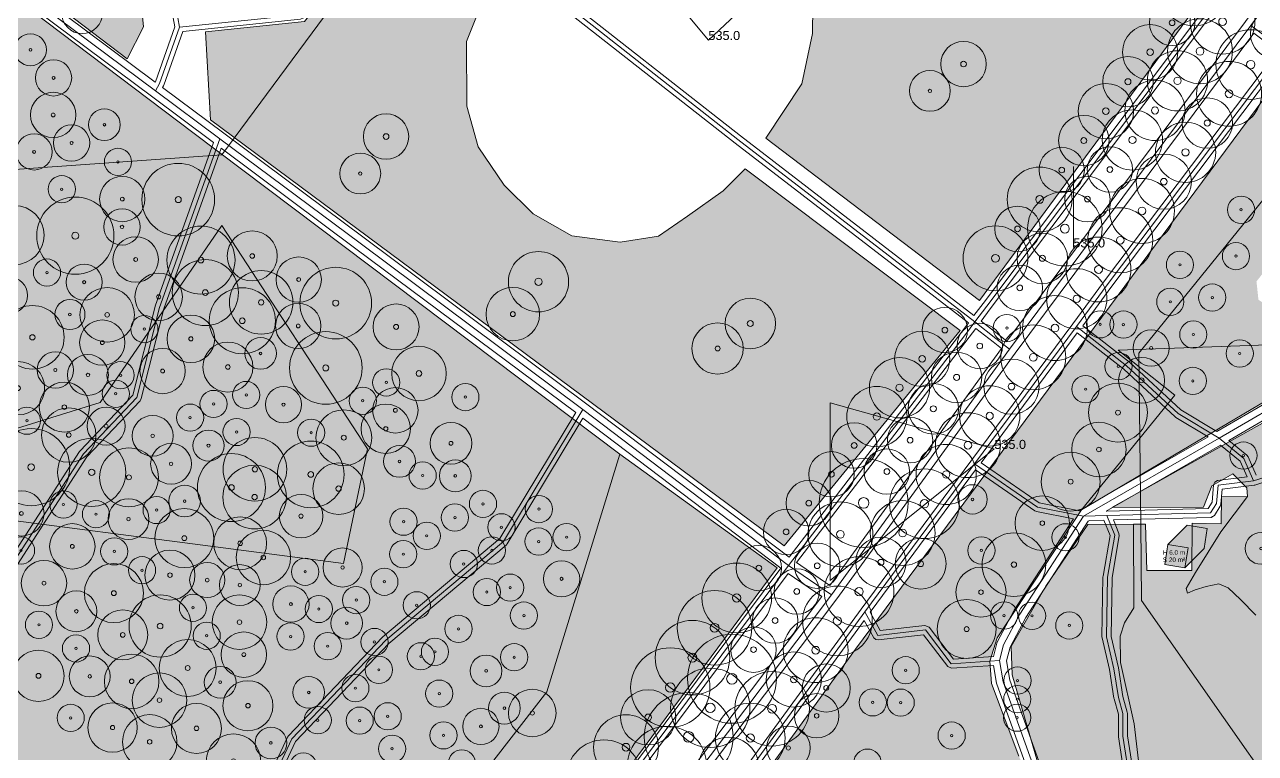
# Model space of a CAD drawing. Header units: metres. Extents: x -6 to 971, y -3 to 1031.
# Drawn here: x 130.7 to 401.9, y 639.9 to 800.5 of the extents above; entities that cross this region are included whole.
import ezdxf

# ---------------------------------------------------------------- set-up
doc = ezdxf.new("R2010")
doc.units = ezdxf.units.M
doc.header["$MEASUREMENT"] = 0
for name, color, linetype, lineweight, true_color in [('TPX_BUILDING_AREAS_TEXT', 7, 'CONTINUOUS', 0, 0x000000), ('TPX_BUILDING_HEIGHTS_TEXT', 7, 'CONTINUOUS', 0, 0x000000), ('TPX_BUILDINGS', 7, 'CONTINUOUS', 0, 0x000000), ('TPX_BUILDINGS_HATCH', 7, 'CONTINUOUS', 0, 0xf0f0f0), ('TPX_BUILDINGS_SHADOWS_HATCH', 7, 'CONTINUOUS', 0, 0x000000), ('TPX_BUILDINGS_SHADOWS_OUTLINES', 7, 'CONTINUOUS', 0, 0x000000), ('TPX_CONTOUR_LINES_5M', 7, 'CONTINUOUS', 0, 0x969696), ('TPX_CONTOUR_LINES_5M_TEXT', 7, 'CONTINUOUS', 0, 0x000000), ('TPX_ROADS_AXES', 7, 'CONTINUOUS', 0, 0x323232), ('TPX_ROADS_CONTOURS', 7, 'CONTINUOUS', 0, 0x646464), ('TPX_VEGETATION_GREEN_SPACES', 7, 'CONTINUOUS', 0, 0x58ba48), ('TPX_VEGETATION_GREEN_SPACES_HATCH', 7, 'CONTINUOUS', 0, 0x58ba48), ('TPX_VEGETATION_TREES_INDIVIDUAL', 7, 'CONTINUOUS', 0, 0x136734), ('TPX_WATERWAYS', 7, 'CONTINUOUS', 0, 0x7aafdf), ('TPX_WATERWAYS_HATCH', 7, 'CONTINUOUS', 0, 0x7aafdf)]:
    doc.layers.add(name, color=color, linetype=linetype, lineweight=lineweight, true_color=true_color)
doc.styles.add('TPX_TEXTE', font='arial.ttf')

# ---------------------------------------------------------------- blocks, each defined once
blk = doc.blocks.new('TREETR012_CR098')
at = {"layer": 'TPX_VEGETATION_TREES_INDIVIDUAL'}
for radius in [9.8, 1.17]:
    blk.add_circle((0, 0, 0.04), radius, dxfattribs=at)
blk = doc.blocks.new('TREETR004_CR045')
at = {"layer": 'TPX_VEGETATION_TREES_INDIVIDUAL'}
for radius in [4.5, 0.375]:
    blk.add_circle((0, 0, 0.04), radius, dxfattribs=at)
blk = doc.blocks.new('TREETR006_CR069')
at = {"layer": 'TPX_VEGETATION_TREES_INDIVIDUAL'}
for radius in [6.86, 0.625]:
    blk.add_circle((0, 0, 0.04), radius, dxfattribs=at)
blk = doc.blocks.new('TREETR004_CR050')
at = {"layer": 'TPX_VEGETATION_TREES_INDIVIDUAL'}
for radius in [5, 0.417]:
    blk.add_circle((0, 0, 0.04), radius, dxfattribs=at)
blk = doc.blocks.new('TREETR003_CR040')
at = {"layer": 'TPX_VEGETATION_TREES_INDIVIDUAL'}
for radius in [4, 0.333]:
    blk.add_circle((0, 0, 0.04), radius, dxfattribs=at)
blk = doc.blocks.new('TREETR005_CR059')
at = {"layer": 'TPX_VEGETATION_TREES_INDIVIDUAL'}
for radius in [5.89, 0.542]:
    blk.add_circle((0, 0, 0.04), radius, dxfattribs=at)
blk = doc.blocks.new('TREETR005_CR053')
at = {"layer": 'TPX_VEGETATION_TREES_INDIVIDUAL'}
for radius in [5.3, 0.542]:
    blk.add_circle((0, 0, 0.04), radius, dxfattribs=at)
blk = doc.blocks.new('TREETR005_CR054')
at = {"layer": 'TPX_VEGETATION_TREES_INDIVIDUAL'}
for radius in [5.44, 0.458]:
    blk.add_circle((0, 0, 0.04), radius, dxfattribs=at)
blk = doc.blocks.new('TREETR004_CR042')
at = {"layer": 'TPX_VEGETATION_TREES_INDIVIDUAL'}
for radius in [4.19, 0.417]:
    blk.add_circle((0, 0, 0.04), radius, dxfattribs=at)
blk = doc.blocks.new('TREETR006_CR057')
at = {"layer": 'TPX_VEGETATION_TREES_INDIVIDUAL'}
for radius in [5.68, 0.583]:
    blk.add_circle((0, 0, 0.04), radius, dxfattribs=at)
blk = doc.blocks.new('TREETR007_CR080')
at = {"layer": 'TPX_VEGETATION_TREES_INDIVIDUAL'}
for radius in [8, 0.667]:
    blk.add_circle((0, 0, 0.04), radius, dxfattribs=at)
blk = doc.blocks.new('TREETR003_CR035')
at = {"layer": 'TPX_VEGETATION_TREES_INDIVIDUAL'}
for radius in [3.5, 0.292]:
    blk.add_circle((0, 0, 0.04), radius, dxfattribs=at)
blk = doc.blocks.new('TREETR006_CR070')
at = {"layer": 'TPX_VEGETATION_TREES_INDIVIDUAL'}
for radius in [7, 0.583]:
    blk.add_circle((0, 0, 0.04), radius, dxfattribs=at)
blk = doc.blocks.new('TREETR008_CR085')
at = {"layer": 'TPX_VEGETATION_TREES_INDIVIDUAL'}
for radius in [8.51, 0.75]:
    blk.add_circle((0, 0, 0.04), radius, dxfattribs=at)
blk = doc.blocks.new('TREETR005_CR052')
at = {"layer": 'TPX_VEGETATION_TREES_INDIVIDUAL'}
for radius in [5.24, 0.458]:
    blk.add_circle((0, 0, 0.04), radius, dxfattribs=at)
blk = doc.blocks.new('TREETR004_CR040')
at = {"layer": 'TPX_VEGETATION_TREES_INDIVIDUAL'}
for radius in [4, 0.375]:
    blk.add_circle((0, 0, 0.04), radius, dxfattribs=at)
blk = doc.blocks.new('TREETR006_CR050')
at = {"layer": 'TPX_VEGETATION_TREES_INDIVIDUAL'}
for radius in [5, 0.625]:
    blk.add_circle((0, 0, 0.04), radius, dxfattribs=at)
blk = doc.blocks.new('TREETR008_CR066')
at = {"layer": 'TPX_VEGETATION_TREES_INDIVIDUAL'}
for radius in [6.64, 0.792]:
    blk.add_circle((0, 0, 0.04), radius, dxfattribs=at)
blk = doc.blocks.new('TREETR005_CR065')
at = {"layer": 'TPX_VEGETATION_TREES_INDIVIDUAL'}
for radius in [6.5, 0.542]:
    blk.add_circle((0, 0, 0.04), radius, dxfattribs=at)
blk = doc.blocks.new('TREETR003_CR032')
at = {"layer": 'TPX_VEGETATION_TREES_INDIVIDUAL'}
for radius in [3.23, 0.292]:
    blk.add_circle((0, 0, 0.04), radius, dxfattribs=at)
blk = doc.blocks.new('TREETR006_CR060')
at = {"layer": 'TPX_VEGETATION_TREES_INDIVIDUAL'}
for radius in [6, 0.625]:
    blk.add_circle((0, 0, 0.04), radius, dxfattribs=at)
blk = doc.blocks.new('TREETR005_CR051')
at = {"layer": 'TPX_VEGETATION_TREES_INDIVIDUAL'}
for radius in [5.05, 0.542]:
    blk.add_circle((0, 0, 0.04), radius, dxfattribs=at)
blk = doc.blocks.new('TREETR004_CR039')
at = {"layer": 'TPX_VEGETATION_TREES_INDIVIDUAL'}
for radius in [3.87, 0.417]:
    blk.add_circle((0, 0, 0.04), radius, dxfattribs=at)
blk = doc.blocks.new('TREETR010_CR082')
at = {"layer": 'TPX_VEGETATION_TREES_INDIVIDUAL'}
for radius in [8.21, 0.978]:
    blk.add_circle((0, 0, 0.04), radius, dxfattribs=at)
blk = doc.blocks.new('TREETR006_CR073')
at = {"layer": 'TPX_VEGETATION_TREES_INDIVIDUAL'}
for radius in [7.28, 0.625]:
    blk.add_circle((0, 0, 0.04), radius, dxfattribs=at)
blk = doc.blocks.new('TREETR005_CR063')
at = {"layer": 'TPX_VEGETATION_TREES_INDIVIDUAL'}
for radius in [6.28, 0.542]:
    blk.add_circle((0, 0, 0.04), radius, dxfattribs=at)
blk = doc.blocks.new('TREETR005_CR060')
at = {"layer": 'TPX_VEGETATION_TREES_INDIVIDUAL'}
for radius in [6, 0.5]:
    blk.add_circle((0, 0, 0.04), radius, dxfattribs=at)
blk = doc.blocks.new('TREETR005_CR057')
at = {"layer": 'TPX_VEGETATION_TREES_INDIVIDUAL'}
for radius in [5.65, 0.542]:
    blk.add_circle((0, 0, 0.04), radius, dxfattribs=at)
blk = doc.blocks.new('TREETR003_CR030')
at = {"layer": 'TPX_VEGETATION_TREES_INDIVIDUAL'}
for radius in [3, 0.25]:
    blk.add_circle((0, 0, 0.04), radius, dxfattribs=at)
blk = doc.blocks.new('TREETR009_CR077')
at = {"layer": 'TPX_VEGETATION_TREES_INDIVIDUAL'}
for radius in [7.68, 0.914]:
    blk.add_circle((0, 0, 0.04), radius, dxfattribs=at)
blk = doc.blocks.new('TREETR007_CR079')
at = {"layer": 'TPX_VEGETATION_TREES_INDIVIDUAL'}
for radius in [7.9, 0.667]:
    blk.add_circle((0, 0, 0.04), radius, dxfattribs=at)
blk = doc.blocks.new('TREETR005_CR055')
at = {"layer": 'TPX_VEGETATION_TREES_INDIVIDUAL'}
for radius in [5.51, 0.5]:
    blk.add_circle((0, 0, 0.04), radius, dxfattribs=at)
blk = doc.blocks.new('TREETR006_CR074')
at = {"layer": 'TPX_VEGETATION_TREES_INDIVIDUAL'}
for radius in [7.35, 0.625]:
    blk.add_circle((0, 0, 0.04), radius, dxfattribs=at)
blk = doc.blocks.new('TREETR003_CR034')
at = {"layer": 'TPX_VEGETATION_TREES_INDIVIDUAL'}
for radius in [3.43, 0.333]:
    blk.add_circle((0, 0, 0.04), radius, dxfattribs=at)
blk = doc.blocks.new('TREETR009_CR072')
at = {"layer": 'TPX_VEGETATION_TREES_INDIVIDUAL'}
for radius in [7.15, 0.851]:
    blk.add_circle((0, 0, 0.04), radius, dxfattribs=at)
blk = doc.blocks.new('TREETR007_CR075')
at = {"layer": 'TPX_VEGETATION_TREES_INDIVIDUAL'}
for radius in [7.5, 0.708]:
    blk.add_circle((0, 0, 0.04), radius, dxfattribs=at)
blk = doc.blocks.new('TREETR003_CR033')
at = {"layer": 'TPX_VEGETATION_TREES_INDIVIDUAL'}
for radius in [3.32, 0.292]:
    blk.add_circle((0, 0, 0.04), radius, dxfattribs=at)
blk = doc.blocks.new('TREETR004_CR046')
at = {"layer": 'TPX_VEGETATION_TREES_INDIVIDUAL'}
for radius in [4.59, 0.417]:
    blk.add_circle((0, 0, 0.04), radius, dxfattribs=at)
blk = doc.blocks.new('TREETR006_CR056')
at = {"layer": 'TPX_VEGETATION_TREES_INDIVIDUAL'}
for radius in [5.6, 0.625]:
    blk.add_circle((0, 0, 0.04), radius, dxfattribs=at)
blk = doc.blocks.new('TREETR005_CR062')
at = {"layer": 'TPX_VEGETATION_TREES_INDIVIDUAL'}
for radius in [6.15, 0.542]:
    blk.add_circle((0, 0, 0.04), radius, dxfattribs=at)
blk = doc.blocks.new('TREETR007_CR085')
at = {"layer": 'TPX_VEGETATION_TREES_INDIVIDUAL'}
for radius in [8.5, 0.708]:
    blk.add_circle((0, 0, 0.04), radius, dxfattribs=at)
blk = doc.blocks.new('TREETR005_CR048')
at = {"layer": 'TPX_VEGETATION_TREES_INDIVIDUAL'}
for radius in [4.79, 0.458]:
    blk.add_circle((0, 0, 0.04), radius, dxfattribs=at)
blk = doc.blocks.new('TREETR007_CR056')
at = {"layer": 'TPX_VEGETATION_TREES_INDIVIDUAL'}
for radius in [5.56, 0.662]:
    blk.add_circle((0, 0, 0.04), radius, dxfattribs=at)
blk = doc.blocks.new('TREETR006_CR075')
at = {"layer": 'TPX_VEGETATION_TREES_INDIVIDUAL'}
for radius in [7.5, 0.625]:
    blk.add_circle((0, 0, 0.04), radius, dxfattribs=at)
blk = doc.blocks.new('TREETR004_CR043')
at = {"layer": 'TPX_VEGETATION_TREES_INDIVIDUAL'}
for radius in [4.3, 0.375]:
    blk.add_circle((0, 0, 0.04), radius, dxfattribs=at)
blk = doc.blocks.new('TREETR010_CR087')
at = {"layer": 'TPX_VEGETATION_TREES_INDIVIDUAL'}
for radius in [8.74, 1.04]:
    blk.add_circle((0, 0, 0.04), radius, dxfattribs=at)
blk = doc.blocks.new('TREETR007_CR061')
at = {"layer": 'TPX_VEGETATION_TREES_INDIVIDUAL'}
for radius in [6.09, 0.725]:
    blk.add_circle((0, 0, 0.04), radius, dxfattribs=at)
blk = doc.blocks.new('TREETR005_CR058')
at = {"layer": 'TPX_VEGETATION_TREES_INDIVIDUAL'}
for radius in [5.82, 0.5]:
    blk.add_circle((0, 0, 0.04), radius, dxfattribs=at)
blk = doc.blocks.new('TREETR005_CR049')
at = {"layer": 'TPX_VEGETATION_TREES_INDIVIDUAL'}
for radius in [4.89, 0.5]:
    blk.add_circle((0, 0, 0.04), radius, dxfattribs=at)

msp = doc.modelspace()

# ---------------------------------------------------------------- hatches: boundary and pattern name
at = {"layer": 'TPX_BUILDINGS_HATCH'}
msp.add_hatch(color=256, dxfattribs=at).paths.add_polyline_path([(382.62, 685.91), (381.92, 681.49), (386.34, 680.79), (387.05, 685.21), (382.62, 685.91)])
at = {"layer": 'TPX_BUILDINGS_SHADOWS_HATCH'}
msp.add_hatch(color=256, dxfattribs=at).paths.add_polyline_path([(386.86, 690.15), (382.62, 685.91), (387.05, 685.21), (386.34, 680.79), (390.59, 685.03), (391.29, 689.46), (386.86, 690.15)])
at = {"layer": 'TPX_VEGETATION_GREEN_SPACES_HATCH'}
for points in [[(236.88, 858.09), (221.18, 838.01), (243.97, 821.49), (255.92, 831.03), (265.05, 834.42), (274.15, 835.76), (283.39, 835.42), (289.53, 832.8), (295.64, 827.51), (301.22, 820.68), (304.46, 810.43), (304.35, 798.55), (301.94, 787.47), (294.07, 775.48), (341.12, 739.72), (419.04, 845.39), (422.4, 854.22), (426.23, 868.15), (425.42, 882.04), (419.88, 904.42), (270.68, 885.84), (233.39, 881.25), (236.88, 858.09)], [(125.84, 831.23), (116.62, 820.87), (153.36, 792.98), (156.95, 800.03), (156.62, 803.05), (154.1, 821.02), (141.07, 819.29), (125.84, 831.23)], [(0, 731.89), (0, 597.61), (135.81, 497.83), (212.51, 604.26), (217.35, 616.75), (245.77, 653.41), (261.85, 705.83), (167.84, 776.75), (99.79, 828.12), (77.41, 823.28), (56.33, 821.93), (57.44, 814.46), (62.34, 804.27), (66.81, 793.86), (67.82, 766.17), (65.65, 754.7), (52.18, 743.08), (26.74, 740.25), (0, 731.89)], [(192.38, 801.2), (170.58, 798.92), (171.72, 779.49), (298.1, 685.6), (336.85, 733.1), (289.49, 768.7), (284.65, 763.84), (276.8, 758.27), (270.39, 753.88), (261.95, 752.56), (251.28, 753.97), (242.79, 758.77), (236.37, 765.1), (230.67, 773.58), (228.19, 782.54), (228.12, 796.81), (232.86, 808.77), (211.33, 825.09), (192.38, 801.2)], [(255.17, 504.9), (241.25, 505.42), (245.72, 497.03), (246.67, 488.46), (249.57, 483.33), (257.98, 476.35), (263.81, 482.04), (275.9, 490.12), (272.66, 494.32), (284.94, 502.97), (280.58, 507.72), (290.48, 515.72), (284.45, 523.2), (293.05, 530.12), (292.89, 532.69), (292.59, 537.59), (294.38, 550.86), (298.75, 564.49), (303.68, 569.55), (318.36, 574.78), (331.14, 578.94), (340.59, 582.47), (356.43, 585.35), (363.44, 585.44), (363.44, 597.9), (364.24, 600.13), (367.23, 608.41), (370.12, 618.36), (370.97, 624.31), (371.07, 625.05), (366.28, 625.43), (359.24, 626.51), (354.57, 628.45), (349.79, 639.25), (343.78, 655.27), (343.4, 660.2), (345.03, 665.35), (363.61, 693.54), (384.16, 718.81), (371.66, 728.77), (417.01, 730.39), (402.56, 739.85), (402.13, 743.89), (426.26, 774.64), (407.13, 788.72), (313.81, 662.84), (265.41, 595.98), (271.31, 594.9), (277.03, 596.27), (280.44, 598.44), (290.18, 590.75), (286.09, 587.59), (280.95, 582.58), (277.68, 577.05), (276.8, 572.51), (277.58, 565.93), (280.4, 560), (284.24, 552.77), (285.53, 547.65), (285.91, 540.97), (284.51, 535.42), (282.12, 530.43), (279.63, 526.79), (275.13, 523.83), (269.75, 521.99), (264.38, 520.81), (260.56, 518.86), (257.97, 517.32), (256.38, 514.22), (255.11, 510.89), (255.19, 507.11), (255.17, 504.9)], [(384.16, 718.81), (363.61, 693.54), (411.03, 721.64), (417.01, 730.39), (371.66, 728.77), (384.16, 718.81)], [(411.95, 717.44), (370.29, 694.06), (390.49, 694.17), (392.31, 698.85), (396.9, 701.45), (399.97, 698.4), (400.18, 696.46), (394.3, 688.69), (388.67, 679.76), (386.66, 676.19), (386.94, 675.17), (388.62, 675.91), (391.06, 676.68), (393.82, 677.22), (395.89, 676.34), (398.63, 673.82), (401.96, 670.36), (405.18, 667.43), (409.58, 663.91), (413.07, 661.17), (416.55, 660.09), (420.29, 659.76), (423.66, 658.92), (426.11, 656.02), (428.66, 652.26), (432.19, 649.62), (435.81, 647.58), (440.98, 644.91), (445.85, 643.22), (470.49, 685.19), (431.1, 715.06), (418.06, 724.13), (417.01, 722.09), (411.95, 717.44)], [(212.51, 604.26), (135.81, 497.83), (151.97, 485.71), (296.5, 680.78), (261.85, 705.83), (245.77, 653.41), (217.35, 616.75), (212.51, 604.26)], [(355.71, 676.75), (348.06, 663.46), (348.3, 657.15), (353.87, 638.02), (359.24, 626.51), (366.28, 625.43), (371.07, 625.05), (373.31, 624.87), (374.68, 624.76), (376.87, 624.87), (376.53, 635.04), (375.17, 646.38), (372.15, 659.87), (372.12, 665.74), (373.09, 668.65), (375.12, 671.94), (375.06, 690.4), (364.98, 690.3), (355.71, 676.75)]]:
    msp.add_hatch(color=256, dxfattribs=at).paths.add_polyline_path(points)
at = {"layer": 'TPX_WATERWAYS_HATCH'}
h = msp.add_hatch(color=256, dxfattribs=at)
h.paths.add_polyline_path([(300.09, 444.29), (300.01, 438.12), (301.72, 430.66), (305.77, 426.11), (308.64, 420.92), (312.72, 416.35), (319.71, 410.28), (324.69, 407.22), (326.77, 405.85), (330.56, 403.34), (337.64, 399.25), (344.29, 395.61), (350.85, 391.07), (356.08, 386.48), (361.19, 383.31), (367.7, 380.24), (374.17, 378.97), (380.53, 379.42), (384.59, 381.3), (391.34, 388.32), (395.11, 392.82), (399.04, 396.59), (400.74, 400.3), (402.31, 403.7), (406.44, 410.03), (407.76, 413.63), (412.66, 418.66), (418.82, 421.19), (427.75, 422.22), (436.29, 420.16), (445.43, 417.66), (453.13, 417.59), (457.22, 419.53), (466.31, 420.65), (474.21, 424.11), (481.46, 430.92), (486.71, 437.07), (490, 446.16), (488.75, 451.85), (486.16, 461.34), (485.7, 466.6), (489.04, 472.77), (496.28, 479.5), (515.48, 496.88), (524.61, 510.39), (531.27, 519.45), (544, 529.57), (553.56, 534.73), (561.35, 535.26), (569.24, 536.91), (573.85, 539.27), (585.47, 543.29), (594.1, 549.92), (610.28, 567.33), (614.48, 573.14), (617.84, 579.05), (615.45, 584.58), (604.86, 586.66), (600.32, 589.77), (598.37, 593.95), (597.76, 598.2), (597.15, 602.45), (595.57, 605.9), (591.01, 608.48), (583.42, 611.41), (581.37, 610.01), (580.4, 606.53), (578.48, 602.69), (575.39, 601.06), (571.77, 601.28), (571.18, 598.02), (528.66, 605.76), (530.47, 615.58), (526.34, 616.33), (526.87, 619.27), (515.06, 621.42), (516.06, 626.88), (493.14, 631.04), (491.57, 622.51), (454.24, 629.3), (455.32, 635.17), (452.84, 637.83), (449.97, 639.88), (445.85, 643.22), (440.98, 644.91), (435.81, 647.58), (432.19, 649.62), (428.66, 652.26), (426.11, 656.02), (423.66, 658.92), (420.29, 659.76), (416.55, 660.09), (413.07, 661.17), (409.58, 663.91), (405.18, 667.43), (401.96, 670.36), (398.63, 673.82), (395.89, 676.34), (393.82, 677.22), (391.06, 676.68), (388.62, 675.91), (386.94, 675.17), (386.66, 676.19), (388.67, 679.76), (394.3, 688.69), (400.18, 696.46), (394.41, 696.43), (394.38, 690.46), (387.96, 690.59), (387.92, 680.17), (377.95, 680.17), (377.7, 690.37), (376.65, 690.38), (375.06, 690.4), (375.12, 671.94), (373.09, 668.65), (372.12, 665.74), (372.15, 659.87), (375.17, 646.38), (376.53, 635.04), (376.87, 624.87), (377.05, 609.05), (371.77, 608.98), (371.99, 601.97), (369.7, 601.91), (369.73, 597.86), (363.44, 597.9), (363.44, 585.44), (356.43, 585.35), (356.14, 579.57), (344.17, 574.61), (332.05, 565.42), (322.53, 555.36), (316.41, 547.84), (316.18, 542.67), (312.68, 538.84), (310.9, 533.6), (310.65, 525.43), (313.81, 521.18), (317.83, 516.23), (320.7, 508.89), (323.32, 501.81), (324.83, 498.01), (326.77, 494.05), (327.91, 487.65), (327.23, 483.7), (324.48, 479.69), (320.64, 474.93), (315.07, 468.69), (311.59, 464.03), (304.04, 453.62), (300.09, 444.29)])
h.paths.add_polyline_path([(341.33, 534.92), (341.77, 541.41), (343.71, 544.99), (349.75, 546.33), (357.96, 546.25), (363.58, 544.8), (367.11, 543.74), (371.45, 542.01), (374.57, 542.11), (379.63, 537.62), (383.13, 532.63), (382.4, 524.42), (382.19, 521.86), (379.97, 518.05), (378.21, 511.68), (376.33, 507.52), (371.47, 505.35), (362.04, 504.07), (358.28, 506.43), (354.26, 511.86), (350.22, 516.42), (345.58, 522.29), (344.13, 528.16), (341.33, 534.92)], flags=16)

# ---------------------------------------------------------------- linework, layer by layer
at = {"layer": 'TPX_BUILDINGS', "elevation": 0.04}
msp.add_lwpolyline([(382.62, 685.91), (381.92, 681.49), (386.34, 680.79), (387.05, 685.21)], close=True, dxfattribs=at)
at = {"layer": 'TPX_BUILDINGS_SHADOWS_OUTLINES', "elevation": 0.04}
msp.add_lwpolyline([(386.86, 690.15), (382.62, 685.91), (387.05, 685.21), (386.34, 680.79), (390.59, 685.03), (391.29, 689.46)], close=True, dxfattribs=at)
at = {"layer": 'TPX_CONTOUR_LINES_5M', "elevation": 0.05}
for points in [[(304.93, 1022.85), (304.93, 1007.81), (281.39, 978.65), (231.1, 947.64), (215.27, 827.31), (174.2, 771.83), (108.76, 767.14), (97.26, 737.05), (120.6, 708.88), (147.4, 717.21), (174.2, 756.19), (206.26, 706.97), (201, 681.72), (93.8, 695.7), (13.4, 652.5), (0, 652.5)], [(281.39, 828.54), (256.22, 827.31), (281.39, 797.1), (313.57, 827.31), (281.39, 828.54)], [(361.79, 769.25), (361.79, 751.38), (361.79, 769.25)], [(308.19, 717.1), (308.19, 677.94), (344.37, 706.97), (308.19, 717.1)]]:
    msp.add_lwpolyline(points, dxfattribs=at)
at = {"layer": 'TPX_ROADS_AXES', "elevation": 0.03}
for points in [[(427.84, 989.27), (429.9, 974.81), (434.56, 941.96), (436.62, 927.45), (437.93, 918.3), (443.77, 908.51), (448.38, 871.67), (448.76, 862.34), (448.13, 852.67), (444.55, 844.51), (415.94, 804.9), (413.33, 801.5), (408.25, 794.84), (404.85, 790.39), (369.26, 743.13), (362.46, 733.95), (340.03, 703.7), (315.82, 671.04), (266.91, 603.96), (265.82, 602.46), (180.62, 486.07), (167.6, 468.05)], [(147.39, 477.96), (299.06, 681.31), (338.04, 732.19), (340.08, 734.98), (342.69, 738.45), (417.28, 837.8), (420.69, 843.18), (425.02, 852.6), (426.91, 859.9), (428.68, 868.28), (429, 881.02), (423.94, 908.39), (423.28, 913.6), (427.92, 920.3), (426.23, 932.98), (424.43, 946.57), (420.87, 973.43), (419.66, 982.45)], [(54.87, 338.31), (79.91, 368.97), (87.06, 378.8), (100.43, 396.8), (108.23, 407.69), (126.29, 431.96), (138.41, 448.06), (142.8, 453.89), (155.76, 472.04), (308.5, 674.8), (347.73, 728.98), (400.9, 800.31), (434.33, 845.14), (437.41, 852.74), (438.75, 858.86), (439.47, 863.96), (439.18, 871.35), (434.28, 909.65)], [(231.1, 888.01), (235.38, 858.52), (222.69, 842), (214.6, 831.4), (208.75, 823.39), (191.41, 802.66), (164.85, 799.93), (160.48, 787.49), (159.6, 785.91)], [(101.78, 830.37), (113.17, 820.54), (159.6, 785.91), (173.74, 775.35), (204.64, 752.3), (253.74, 715.66), (299.06, 681.31), (308.5, 674.8)], [(214.6, 831.4), (246.2, 807.91), (287.88, 775.18), (340.08, 734.98), (344.74, 731.34), (347.73, 728.98)], [(164.85, 799.93), (164.12, 804.08), (161.41, 822.04)], [(431.86, 777.61), (408.25, 794.84), (400.9, 800.31)], [(173.74, 775.35), (160.46, 738.11), (155.48, 718.3), (143.69, 705.86), (122.02, 672.34), (100.04, 649.83), (80.56, 645.22), (56.66, 639.56), (31.4, 642.26), (8.21, 598.71), (0, 593.88)], [(401.5, 699.97), (399.36, 704.86), (393.9, 709.32), (384.89, 714.77), (373.53, 725.3), (362.46, 733.95)], [(412.34, 720.09), (393.9, 709.32), (364, 692.14), (349.99, 670.58), (346.42, 663.83), (345.55, 660.34), (346.34, 655.61), (354.61, 632.51)], [(99.81, 514.21), (118.26, 541.52), (132.38, 567.46), (160.46, 603.47), (179.62, 621.67), (189.59, 643.04), (210.34, 664.81), (236.23, 686.55), (253.74, 715.66)], [(340.03, 703.7), (353.87, 694.17), (364, 692.14), (369.19, 692.28), (392, 692.87)], [(404.07, 700.77), (401.5, 699.97), (393.67, 698.98), (393.31, 694.91), (392, 692.87)], [(369.19, 692.28), (370.91, 687.98), (369.3, 678.73), (369.08, 665.54)], [(315.82, 671.04), (318.69, 665.85), (329.21, 667.09), (334.9, 659.62), (345.55, 660.34)], [(369.08, 665.54), (370.73, 658.54), (371.73, 652.17), (372.7, 648.67), (372.72, 643.69), (374.24, 633.83), (373.64, 627.56), (373.31, 624.87)]]:
    msp.add_lwpolyline(points, dxfattribs=at)
at = {"layer": 'TPX_ROADS_CONTOURS', "elevation": 0.03}
for points in [[(216.01, 831.6), (223.48, 841.39), (236.17, 857.91), (236.37, 858.67), (232.24, 887.15), (240.18, 888.16), (269.82, 891.77), (272.77, 891.96), (272.96, 890.34), (273.53, 889.34), (274.63, 889.04), (423.22, 906.8), (428, 880.94), (427.68, 868.4), (425.94, 860.13), (424.07, 852.93), (419.81, 843.66), (416.46, 838.36), (341.89, 739.05), (339.89, 736.39), (288.49, 775.97), (246.82, 808.7), (246.79, 808.71)], [(341.47, 735.16), (343.49, 737.85), (418.08, 837.19), (418.13, 837.26), (421.54, 842.65), (421.6, 842.77), (425.92, 852.18), (425.98, 852.34), (427.88, 859.65), (427.89, 859.7), (429.66, 868.07), (429.68, 868.25), (430, 881), (429.98, 881.2), (425.21, 907.04), (432.98, 907.98), (437.68, 871.22), (437.97, 864.04), (437.27, 859.13), (435.98, 853.19), (433.01, 845.88), (399.7, 801.21), (347.15, 730.71), (345.35, 732.13)], [(100.59, 853.34), (101.51, 853.44), (104.79, 853.91), (105.15, 850.76), (105.56, 850.06), (142.56, 823.35), (143.28, 823.17), (159.84, 825.4), (160.42, 821.89), (163.13, 803.94), (163.82, 800.02), (159.56, 787.9), (159.52, 787.83), (114.88, 821.14), (122.09, 830.51), (123.76, 832.69), (123.96, 833.43), (123.58, 834.09), (122.84, 834.29), (122.18, 833.91), (121.09, 832.5), (101.37, 846.75)], [(161.14, 786.63), (161.35, 787.01), (161.42, 787.16), (165.58, 799), (191.51, 801.66), (192.18, 802.02), (209.52, 822.74), (209.56, 822.8), (214.82, 830), (245.59, 807.11), (287.26, 774.39), (287.27, 774.39), (338.7, 734.78), (337.24, 732.79), (299.18, 683.11), (254.64, 716.86), (254.64, 716.86), (205.53, 753.5), (174.64, 776.55)], [(158.21, 472.8), (309.7, 673.9), (309.71, 673.92), (348.94, 728.1), (401.51, 798.61), (406.84, 794.64), (404.06, 790.99), (368.46, 743.73), (361.66, 734.55), (339.23, 704.29), (315.02, 671.63), (266.11, 604.55), (265.01, 603.05), (179.82, 486.66), (167.53, 469.66)], [(363.84, 734.14), (370.06, 742.53), (405.65, 789.78), (408.45, 793.46), (430.06, 777.69), (427.27, 773.93), (407.16, 747.69), (406.94, 747.27), (405.91, 744.34), (405.95, 743.25), (407.22, 740.28), (407.64, 739.72), (418.41, 730.69), (412.13, 721.55), (411.58, 721.38), (393.42, 710.78), (385.49, 715.58), (374.21, 726.03), (374.15, 726.09)], [(300.8, 681.93), (338.84, 731.58), (340.28, 733.55), (344.12, 730.55), (345.96, 729.1), (308.14, 676.87)], [(341.45, 703.93), (362.65, 732.53), (372.88, 724.54), (384.21, 714.04), (384.37, 713.92), (391.45, 709.64), (363.26, 693.44), (363.14, 693.33), (354.27, 695.11)], [(101.44, 514.85), (119.09, 540.96), (119.14, 541.04), (133.22, 566.91), (161.2, 602.79), (180.31, 620.94), (180.53, 621.25), (190.43, 642.47), (211.02, 664.08), (236.87, 685.78), (237.09, 686.03), (253.76, 713.76), (297.37, 680.71), (147.49, 479.77)], [(368.99, 693.27), (394.22, 707.77), (398.55, 704.24), (400.05, 700.8), (393.54, 699.98), (392.95, 699.68), (392.67, 699.07), (392.33, 695.24), (391.45, 693.86), (369.16, 693.28)], [(317.01, 670.96), (340.26, 702.33), (353.3, 693.34), (353.67, 693.18), (361.83, 691.55), (348.74, 671.4), (348.67, 671.28), (345.09, 664.54), (344.96, 664.19), (344.23, 661.25), (335.37, 660.65), (330, 667.7), (329.09, 668.08), (319.24, 666.92)], [(149.11, 478.59), (298.99, 679.54), (306.36, 674.46), (155.44, 474.11)]]:
    msp.add_lwpolyline(points, close=True, dxfattribs=at)
for points in [[(112.27, 819.34), (158.7, 784.7), (172.38, 774.5), (159.52, 738.45), (159.49, 738.36), (154.57, 718.8), (142.96, 706.55), (142.85, 706.41), (121.23, 672.97)], [(122.86, 671.8), (144.48, 705.24), (156.2, 717.61), (156.45, 718.06), (161.42, 737.82), (174.06, 773.25), (203.74, 751.1), (252.16, 714.97), (235.46, 687.2), (209.69, 665.58), (209.61, 665.5), (188.87, 643.73), (188.69, 643.47), (178.8, 622.26), (159.77, 604.19), (159.67, 604.08), (131.59, 568.07), (131.5, 567.93), (117.4, 542.04)], [(402.06, 701.19), (400.28, 705.26), (400, 705.63), (396.06, 708.85), (412.79, 718.61)], [(375.22, 633.98), (373.72, 643.76), (373.7, 648.68), (373.67, 648.94), (372.71, 652.39), (371.72, 658.69), (371.7, 658.76), (370.08, 665.65), (370.3, 678.64), (371.89, 687.81), (371.83, 688.36), (370.65, 691.32), (392.03, 691.87), (392.12, 691.91), (392.22, 691.89), (392.46, 692.06), (392.73, 692.18), (392.76, 692.27), (392.85, 692.33), (394.15, 694.37), (394.3, 694.82), (394.59, 698.09), (401.63, 698.98), (401.8, 699.02), (404.2, 699.76)], [(356.01, 633.03), (347.8, 655.99), (347.08, 660.28), (347.83, 663.29), (351.29, 669.82), (365.07, 691.02), (365.34, 691.18), (368.52, 691.26), (369.87, 687.87), (368.32, 678.9), (368.3, 678.75), (368.08, 665.56), (368.11, 665.32), (369.75, 658.34), (370.74, 652.02), (370.77, 651.91), (371.7, 648.54), (371.72, 643.68), (371.73, 643.53), (373.23, 633.8)], [(268.37, 604.27), (315.71, 669.19), (317.82, 665.37), (318.24, 664.96), (318.81, 664.86), (328.76, 666.03), (334.1, 659.01), (334.97, 658.62), (344.21, 659.25), (344.86, 655.36), (344.93, 655.1), (353.2, 632)]]:
    msp.add_lwpolyline(points, dxfattribs=at)
at = {"layer": 'TPX_VEGETATION_GREEN_SPACES', "elevation": 0}
for points in [[(236.88, 858.09), (221.18, 838.01), (243.97, 821.49), (255.92, 831.03), (265.05, 834.42), (274.15, 835.76), (283.39, 835.42), (289.53, 832.8), (295.64, 827.51), (301.22, 820.68), (304.46, 810.43), (304.35, 798.55), (301.94, 787.47), (294.07, 775.48), (341.12, 739.72), (419.04, 845.39), (422.4, 854.22), (426.23, 868.15), (425.42, 882.04), (419.88, 904.42), (270.68, 885.84), (233.39, 881.25)], [(125.84, 831.23), (116.62, 820.87), (153.36, 792.98), (156.95, 800.03), (156.62, 803.05), (154.1, 821.02), (141.07, 819.29)], [(0, 731.89), (0, 597.61), (135.81, 497.83), (212.51, 604.26), (217.35, 616.75), (245.77, 653.41), (261.85, 705.83), (167.84, 776.75), (99.79, 828.12), (77.41, 823.28), (56.33, 821.93), (57.44, 814.46), (62.34, 804.27), (66.81, 793.86), (67.82, 766.17), (65.65, 754.7), (52.18, 743.08), (26.74, 740.25)], [(192.38, 801.2), (170.58, 798.92), (171.72, 779.49), (298.1, 685.6), (336.85, 733.1), (289.49, 768.7), (284.65, 763.84), (276.8, 758.27), (270.39, 753.88), (261.95, 752.56), (251.28, 753.97), (242.79, 758.77), (236.37, 765.1), (230.67, 773.58), (228.19, 782.54), (228.12, 796.81), (232.86, 808.77), (211.33, 825.09)], [(384.16, 718.81), (363.61, 693.54), (411.03, 721.64), (417.01, 730.39), (371.66, 728.77)], [(212.51, 604.26), (135.81, 497.83), (151.97, 485.71), (296.5, 680.78), (261.85, 705.83), (245.77, 653.41), (217.35, 616.75)], [(355.71, 676.75), (348.06, 663.46), (348.3, 657.15), (353.87, 638.02), (359.24, 626.51), (366.28, 625.43), (371.07, 625.05), (373.31, 624.87), (374.68, 624.76), (376.87, 624.87), (376.53, 635.04), (375.17, 646.38), (372.15, 659.87), (372.12, 665.74), (373.09, 668.65), (375.12, 671.94), (375.06, 690.4), (364.98, 690.3)]]:
    msp.add_lwpolyline(points, close=True, dxfattribs=at)
for points in [[(407.13, 788.72), (313.81, 662.84), (265.41, 595.98)], [(349.79, 639.25), (343.78, 655.27), (343.4, 660.2), (345.03, 665.35), (363.61, 693.54), (384.16, 718.81), (371.66, 728.77), (417.01, 730.39)], [(411.95, 717.44), (370.29, 694.06), (390.49, 694.17), (392.31, 698.85), (396.9, 701.45), (399.97, 698.4), (400.18, 696.46), (394.3, 688.69), (388.67, 679.76), (386.66, 676.19), (386.94, 675.17), (388.62, 675.91), (391.06, 676.68), (393.82, 677.22), (395.89, 676.34), (398.63, 673.82), (401.96, 670.36)]]:
    msp.add_lwpolyline(points, dxfattribs=at)
at = {"layer": 'TPX_WATERWAYS', "elevation": 0.01}
for points in [[(434.6, 800.14), (376.18, 728.09)], [(376.18, 728.09), (376.65, 690.38)], [(401.96, 670.36), (398.63, 673.82), (395.89, 676.34), (393.82, 677.22), (391.06, 676.68), (388.62, 675.91), (386.94, 675.17), (386.66, 676.19), (388.67, 679.76), (394.3, 688.69), (400.18, 696.46), (394.41, 696.43), (394.38, 690.46), (387.96, 690.59), (387.92, 680.17), (377.95, 680.17), (377.7, 690.37), (376.65, 690.38), (375.06, 690.4), (375.12, 671.94), (373.09, 668.65), (372.12, 665.74), (372.15, 659.87), (375.17, 646.38), (376.53, 635.04)], [(376.65, 690.38), (376.8, 673.55), (424.43, 605.56), (556.05, 574.96), (582.87, 571.41), (617.84, 579.05), (642.42, 591.29), (646.23, 599.67), (650.38, 608.4), (652.11, 611.63)]]:
    msp.add_lwpolyline(points, dxfattribs=at)

# ---------------------------------------------------------------- block references
at = {"layer": 'TPX_VEGETATION_TREES_INDIVIDUAL'}
for name, p in [('TREETR009_CR072', (388.42, 807.38, 0.04)), ('TREETR009_CR072', (394.65, 801.14, 0.04)), ('TREETR004_CR045', (143.42, 803.01, 0.04)), ('TREETR006_CR050', (383.55, 800.89, 0.04)), ('TREETR005_CR055', (406.3, 798.45, 0.04)), ('TREETR007_CR061', (378.69, 794.4, 0.04)), ('TREETR009_CR072', (389.69, 794.62, 0.04)), ('TREETR003_CR035', (132.04, 794.94, 0.04)), ('TREETR009_CR077', (400.88, 791.7, 0.04)), ('TREETR006_CR050', (337.59, 791.81, 0.04)), ('TREETR008_CR066', (384.73, 788.1, 0.04)), ('TREETR003_CR040', (137.12, 788.76, 0.04)), ('TREETR007_CR056', (373.82, 787.91, 0.04)), ('TREETR009_CR072', (396.09, 785.24, 0.04)), ('TREETR004_CR045', (330.18, 785.89, 0.04)), ('TREETR007_CR061', (368.96, 781.43, 0.04)), ('TREETR008_CR066', (379.77, 781.58, 0.04)), ('TREETR004_CR050', (137.04, 780.58, 0.04)), ('TREETR007_CR056', (391.3, 778.79, 0.04)), ('TREETR003_CR035', (148.32, 778.43, 0.04)), ('TREETR008_CR066', (374.8, 775.06, 0.04)), ('TREETR003_CR040', (141.09, 774.41, 0.04)), ('TREETR006_CR050', (210.38, 775.83, 0.04)), ('TREETR007_CR056', (364.09, 774.94, 0.04)), ('TREETR008_CR066', (386.5, 772.34, 0.04)), ('TREETR003_CR040', (132.85, 772.45, 0.04)), ('TREETR003_CR030', (151.32, 770.23, 0.04)), ('TREETR006_CR050', (359.23, 768.45, 0.04)), ('TREETR006_CR050', (369.84, 768.55, 0.04)), ('TREETR004_CR045', (204.7, 767.67, 0.04)), ('TREETR007_CR061', (381.71, 765.88, 0.04)), ('TREETR007_CR080', (164.59, 761.92, 0.04)), ('TREETR009_CR072', (354.36, 761.96, 0.04)), ('TREETR003_CR030', (138.94, 764.21, 0.04)), ('TREETR004_CR050', (152.27, 762.04, 0.04)), ('TREETR006_CR050', (364.88, 762.03, 0.04)), ('TREETR009_CR072', (376.91, 759.43, 0.04)), ('TREETR008_CR085', (141.92, 753.97, 0.04)), ('TREETR010_CR082', (359.92, 755.51, 0.04)), ('TREETR003_CR030', (398.74, 759.68, 0.04)), ('TREETR005_CR065', (128.57, 754.09, 0.04)), ('TREETR004_CR040', (152.21, 755.91, 0.04)), ('TREETR006_CR050', (349.49, 755.47, 0.04)), ('TREETR009_CR072', (372.12, 752.97, 0.04)), ('TREETR006_CR075', (169.6, 748.59, 0.04)), ('TREETR005_CR055', (180.9, 749.5, 0.04)), ('TREETR009_CR072', (344.63, 748.99, 0.04)), ('TREETR007_CR056', (354.96, 748.99, 0.04)), ('TREETR004_CR050', (155.22, 748.73, 0.04)), ('TREETR009_CR072', (367.33, 746.52, 0.04)), ('TREETR003_CR030', (397.61, 749.47, 0.04)), ('TREETR003_CR030', (135.68, 745.85, 0.04)), ('TREETR006_CR073', (170.56, 741.43, 0.04)), ('TREETR004_CR050', (191.13, 744.3, 0.04)), ('TREETR008_CR066', (243.96, 743.82, 0.04)), ('TREETR003_CR030', (385.27, 747.55, 0.04)), ('TREETR003_CR040', (143.87, 743.73, 0.04)), ('TREETR005_CR052', (160.28, 740.5, 0.04)), ('TREETR006_CR070', (182.86, 739.27, 0.04)), ('TREETR007_CR079', (199.29, 739.11, 0.04)), ('TREETR006_CR050', (349.99, 742.47, 0.04)), ('TREETR008_CR066', (362.53, 740.06, 0.04)), ('TREETR003_CR040', (127.41, 740.82, 0.04)), ('TREETR003_CR030', (392.39, 740.33, 0.04)), ('TREETR005_CR060', (148.94, 736.53, 0.04)), ('TREETR006_CR073', (178.71, 735.22, 0.04)), ('TREETR005_CR059', (238.3, 736.69, 0.04)), ('TREETR009_CR072', (357.74, 733.61, 0.04)), ('TREETR003_CR030', (383.14, 739.39, 0.04)), ('TREETR006_CR070', (132.46, 731.57, 0.04)), ('TREETR003_CR033', (140.73, 736.6, 0.04)), ('TREETR004_CR050', (191.03, 734.08, 0.04)), ('TREETR005_CR051', (212.59, 733.87, 0.04)), ('TREETR007_CR056', (290.62, 734.61, 0.04)), ('TREETR006_CR050', (333.49, 733.17, 0.04)), ('TREETR004_CR050', (147.86, 730.4, 0.04)), ('TREETR003_CR030', (157.13, 733.38, 0.04)), ('TREETR005_CR052', (167.38, 731.24, 0.04)), ('TREETR003_CR030', (347.14, 733.61, 0.04)), ('TREETR003_CR030', (367.69, 734.43, 0.04)), ('TREETR003_CR030', (372.82, 734.38, 0.04)), ('TREETR003_CR030', (388.21, 732.19, 0.04)), ('TREETR007_CR080', (197.1, 724.82, 0.04)), ('TREETR005_CR057', (283.42, 729.11, 0.04)), ('TREETR007_CR061', (328.49, 726.81, 0.04)), ('TREETR006_CR050', (341.18, 729.66, 0.04)), ('TREETR009_CR072', (352.95, 727.15, 0.04)), ('TREETR003_CR040', (378.93, 729.21, 0.04)), ('TREETR005_CR055', (175.53, 725.03, 0.04)), ('TREETR003_CR035', (182.75, 728.03, 0.04)), ('TREETR006_CR060', (217.63, 723.6, 0.04)), ('TREETR003_CR030', (398.44, 728.01, 0.04)), ('TREETR003_CR040', (137.53, 724.37, 0.04)), ('TREETR004_CR045', (144.71, 723.28, 0.04)), ('TREETR004_CR050', (161.15, 724.14, 0.04)), ('TREETR008_CR066', (323.49, 720.45, 0.04)), ('TREETR007_CR056', (336.06, 722.74, 0.04)), ('TREETR007_CR061', (348.15, 720.7, 0.04)), ('TREETR003_CR030', (371.71, 725.19, 0.04)), ('TREETR005_CR051', (376.81, 722.08, 0.04)), ('TREETR005_CR059', (129.27, 720.36, 0.04)), ('TREETR003_CR030', (151.89, 723.21, 0.04)), ('TREETR003_CR030', (210.42, 721.63, 0.04)), ('TREETR003_CR030', (388.11, 721.97, 0.04)), ('TREETR005_CR055', (139.5, 716.18, 0.04)), ('TREETR003_CR030', (150.83, 719.13, 0.04)), ('TREETR003_CR030', (179.58, 718.86, 0.04)), ('TREETR003_CR030', (227.85, 718.4, 0.04)), ('TREETR007_CR056', (330.94, 715.82, 0.04)), ('TREETR003_CR030', (364.47, 720.15, 0.04)), ('TREETR005_CR065', (371.61, 714.98, 0.04)), ('TREETR003_CR030', (172.38, 716.88, 0.04)), ('TREETR003_CR040', (187.78, 716.74, 0.04)), ('TREETR003_CR030', (205.25, 717.59, 0.04)), ('TREETR004_CR050', (212.42, 715.48, 0.04)), ('TREETR008_CR066', (318.5, 714.1, 0.04)), ('TREETR008_CR066', (343.36, 714.25, 0.04)), ('TREETR003_CR030', (131.26, 713.19, 0.04)), ('TREETR005_CR060', (140.47, 710.03, 0.04)), ('TREETR004_CR042', (148.71, 712, 0.04)), ('TREETR003_CR030', (167.21, 713.87, 0.04)), ('TREETR005_CR054', (210.32, 711.41, 0.04)), ('TREETR004_CR045', (158.96, 709.86, 0.04)), ('TREETR003_CR030', (177.45, 710.7, 0.04)), ('TREETR003_CR030', (193.88, 710.55, 0.04)), ('TREETR005_CR062', (201.06, 709.45, 0.04)), ('TREETR006_CR050', (325.82, 708.9, 0.04)), ('TREETR009_CR072', (338.56, 707.79, 0.04)), ('TREETR007_CR085', (132.19, 702.96, 0.04)), ('TREETR003_CR034', (171.26, 707.7, 0.04)), ('TREETR004_CR046', (224.67, 708.21, 0.04)), ('TREETR006_CR050', (313.5, 707.74, 0.04)), ('TREETR005_CR060', (367.42, 706.84, 0.04)), ('TREETR007_CR075', (145.53, 701.81, 0.04)), ('TREETR004_CR045', (163.01, 703.69, 0.04)), ('TREETR006_CR070', (181.48, 702.49, 0.04)), ('TREETR006_CR074', (193.79, 701.35, 0.04)), ('TREETR003_CR035', (213.34, 704.23, 0.04)), ('TREETR008_CR066', (333.77, 701.34, 0.04)), ('TREETR003_CR030', (399.25, 705.51, 0.04)), ('TREETR005_CR065', (153.73, 700.71, 0.04)), ('TREETR006_CR075', (176.31, 698.45, 0.04)), ('TREETR006_CR050', (308.5, 701.39, 0.04)), ('TREETR006_CR050', (320.71, 701.98, 0.04)), ('TREETR005_CR065', (361.19, 699.75, 0.04)), ('TREETR006_CR070', (181.42, 696.36, 0.04)), ('TREETR006_CR057', (199.93, 698.22, 0.04)), ('TREETR003_CR030', (218.44, 701.11, 0.04)), ('TREETR003_CR035', (225.63, 701.04, 0.04)), ('TREETR012_CR098', (315.59, 695.07, 0.04)), ('TREETR009_CR077', (328.98, 694.88, 0.04)), ('TREETR006_CR050', (303.51, 695.03, 0.04)), ('TREETR004_CR050', (130.03, 692.76, 0.04)), ('TREETR003_CR030', (139.3, 694.72, 0.04)), ('TREETR003_CR035', (166.01, 695.48, 0.04)), ('TREETR005_CR048', (191.65, 692.17, 0.04)), ('TREETR003_CR030', (231.73, 694.85, 0.04)), ('TREETR003_CR032', (339.59, 695.86, 0.04)), ('TREETR003_CR030', (146.47, 692.6, 0.04)), ('TREETR004_CR045', (153.64, 691.51, 0.04)), ('TREETR003_CR030', (159.83, 693.5, 0.04)), ('TREETR003_CR030', (225.54, 691.85, 0.04)), ('TREETR003_CR030', (244.05, 693.71, 0.04)), ('TREETR009_CR072', (310.47, 688.15, 0.04)), ('TREETR009_CR072', (324.18, 688.43, 0.04)), ('TREETR005_CR060', (354.94, 690.61, 0.04)), ('TREETR005_CR065', (165.93, 687.31, 0.04)), ('TREETR005_CR058', (178.24, 686.17, 0.04)), ('TREETR003_CR030', (214.24, 690.93, 0.04)), ('TREETR003_CR030', (235.79, 689.7, 0.04)), ('TREETR006_CR050', (298.51, 688.68, 0.04)), ('TREETR004_CR050', (141.26, 685.5, 0.04)), ('TREETR005_CR060', (183.35, 683.05, 0.04)), ('TREETR003_CR030', (219.34, 687.82, 0.04)), ('TREETR003_CR030', (243.98, 686.56, 0.04)), ('TREETR003_CR030', (250.15, 687.52, 0.04)), ('TREETR003_CR030', (360.05, 687.49, 0.04)), ('TREETR003_CR030', (129.96, 684.59, 0.04)), ('TREETR003_CR030', (150.5, 684.39, 0.04)), ('TREETR003_CR030', (214.17, 683.78, 0.04)), ('TREETR003_CR030', (233.69, 684.61, 0.04)), ('TREETR006_CR050', (305.35, 681.23, 0.04)), ('TREETR007_CR056', (319.39, 681.97, 0.04)), ('TREETR006_CR056', (328.15, 681.67, 0.04)), ('TREETR003_CR030', (341.53, 684.6, 0.04)), ('TREETR006_CR070', (348.69, 681.47, 0.04)), ('TREETR003_CR035', (403.16, 685.04, 0.04)), ('TREETR005_CR055', (162.77, 679.16, 0.04)), ('TREETR004_CR043', (200.79, 680.84, 0.04)), ('TREETR003_CR030', (227.5, 681.61, 0.04)), ('TREETR006_CR050', (292.5, 680.71, 0.04)), ('TREETR004_CR050', (135.02, 677.38, 0.04)), ('TREETR005_CR065', (150.41, 675.19, 0.04)), ('TREETR003_CR030', (156.62, 680.24, 0.04)), ('TREETR004_CR039', (170.98, 678.06, 0.04)), ('TREETR004_CR045', (178.16, 676.97, 0.04)), ('TREETR003_CR030', (192.56, 679.9, 0.04)), ('TREETR003_CR030', (210, 677.69, 0.04)), ('TREETR003_CR040', (249.04, 678.34, 0.04)), ('TREETR009_CR077', (287.62, 674.13, 0.04)), ('TREETR009_CR077', (314.59, 675.52, 0.04)), ('TREETR005_CR055', (341.44, 675.41, 0.04)), ('TREETR003_CR030', (232.58, 675.43, 0.04)), ('TREETR003_CR030', (237.72, 676.4, 0.04)), ('TREETR006_CR050', (300.85, 675.55, 0.04)), ('TREETR004_CR045', (142.15, 671.18, 0.04)), ('TREETR003_CR040', (189.41, 672.77, 0.04)), ('TREETR003_CR030', (203.8, 673.66, 0.04)), ('TREETR003_CR030', (217.14, 672.51, 0.04)), ('TREETR010_CR082', (282.75, 667.55, 0.04)), ('TREETR009_CR077', (309.8, 669.07, 0.04)), ('TREETR006_CR069', (160.61, 667.94, 0.04)), ('TREETR003_CR030', (167.84, 671.96, 0.04)), ('TREETR005_CR060', (178.08, 668.8, 0.04)), ('TREETR003_CR030', (195.56, 671.69, 0.04)), ('TREETR003_CR030', (240.74, 670.24, 0.04)), ('TREETR006_CR050', (296.09, 669.14, 0.04)), ('TREETR005_CR065', (338.29, 667.26, 0.04)), ('TREETR003_CR030', (346.53, 670.25, 0.04)), ('TREETR003_CR030', (352.69, 670.19, 0.04)), ('TREETR003_CR030', (133.91, 668.2, 0.04)), ('TREETR005_CR055', (152.37, 665.98, 0.04)), ('TREETR003_CR035', (201.7, 668.57, 0.04)), ('TREETR003_CR030', (226.34, 667.31, 0.04)), ('TREETR009_CR072', (305.01, 662.61, 0.04)), ('TREETR003_CR030', (360.89, 668.07, 0.04)), ('TREETR003_CR030', (170.86, 665.8, 0.04)), ('TREETR003_CR030', (189.34, 665.62, 0.04)), ('TREETR003_CR030', (207.82, 664.42, 0.04)), ('TREETR010_CR082', (277.87, 660.97, 0.04)), ('TREETR006_CR050', (291.33, 662.73, 0.04)), ('TREETR003_CR030', (142.07, 663.01, 0.04)), ('TREETR005_CR063', (166.68, 658.68, 0.04)), ('TREETR004_CR050', (179.04, 661.63, 0.04)), ('TREETR003_CR030', (197.54, 663.5, 0.04)), ('TREETR003_CR030', (221.15, 662.25, 0.04)), ('TREETR012_CR098', (286.57, 656.31, 0.04)), ('TREETR005_CR057', (133.8, 656.96, 0.04)), ('TREETR005_CR060', (154.33, 655.74, 0.04)), ('TREETR003_CR030', (218.06, 661.26, 0.04)), ('TREETR003_CR030', (238.6, 661.06, 0.04)), ('TREETR010_CR087', (272.99, 654.39, 0.04)), ('TREETR007_CR061', (300.21, 656.16, 0.04)), ('TREETR004_CR045', (145.1, 656.85, 0.04)), ('TREETR003_CR035', (173.84, 655.55, 0.04)), ('TREETR003_CR030', (208.79, 658.28, 0.04)), ('TREETR003_CR035', (232.41, 658.05, 0.04)), ('TREETR005_CR053', (307.35, 654.27, 0.04)), ('TREETR003_CR030', (324.85, 658.19, 0.04)), ('TREETR003_CR030', (349.48, 655.91, 0.04)), ('TREETR005_CR060', (160.45, 651.59, 0.04)), ('TREETR003_CR035', (193.33, 653.32, 0.04)), ('TREETR003_CR030', (203.61, 654.24, 0.04)), ('TREETR010_CR087', (281.81, 649.9, 0.04)), ('TREETR010_CR082', (295.42, 649.7, 0.04)), ('TREETR005_CR055', (179.95, 650.38, 0.04)), ('TREETR003_CR030', (222.09, 653.04, 0.04)), ('TREETR005_CR052', (242.59, 648.76, 0.04)), ('TREETR007_CR061', (268.12, 647.81, 0.04)), ('TREETR003_CR030', (317.59, 651.11, 0.04)), ('TREETR003_CR030', (323.75, 651.05, 0.04)), ('TREETR003_CR030', (349.44, 651.82, 0.04)), ('TREETR005_CR054', (150.12, 645.56, 0.04)), ('TREETR005_CR055', (168.61, 645.38, 0.04)), ('TREETR003_CR030', (210.74, 648.04, 0.04)), ('TREETR003_CR035', (236.44, 649.84, 0.04)), ('TREETR012_CR098', (277.05, 643.49, 0.04)), ('TREETR009_CR077', (290.62, 643.25, 0.04)), ('TREETR005_CR049', (305.24, 648.16, 0.04)), ('TREETR003_CR030', (349.4, 647.74, 0.04)), ('TREETR003_CR030', (140.9, 647.69, 0.04)), ('TREETR005_CR060', (158.31, 642.41, 0.04)), ('TREETR003_CR030', (195.33, 647.17, 0.04)), ('TREETR003_CR030', (204.57, 647.08, 0.04)), ('TREETR003_CR040', (231.26, 645.8, 0.04)), ('TREETR009_CR072', (263.24, 641.23, 0.04)), ('TREETR003_CR035', (185.01, 642.16, 0.04)), ('TREETR003_CR030', (223.03, 643.84, 0.04)), ('TREETR010_CR087', (272.29, 637.07, 0.04)), ('TREETR005_CR048', (299.01, 641.07, 0.04)), ('TREETR003_CR030', (334.98, 643.79, 0.04)), ('TREETR005_CR060', (176.76, 638.15, 0.04)), ('TREETR003_CR030', (211.7, 640.88, 0.04)), ('TREETR010_CR082', (258.36, 634.65, 0.04)), ('TREETR008_CR066', (285.83, 636.79, 0.04)), ('TREETR003_CR030', (192.15, 636.98, 0.04)), ('TREETR003_CR030', (227.08, 637.67, 0.04)), ('TREETR003_CR030', (316.44, 637.83, 0.04))]:
    msp.add_blockref(name, p, dxfattribs=at)

# ---------------------------------------------------------------- texts
at = {"layer": 'TPX_BUILDING_AREAS_TEXT', "style": 'TPX_TEXTE'}
msp.add_text('S 20 m²', height=1, dxfattribs=at).set_placement((381.51, 682.05, 0.05))
at = {"layer": 'TPX_BUILDING_HEIGHTS_TEXT', "style": 'TPX_TEXTE'}
msp.add_text('H 6.0 m', height=1, dxfattribs=at).set_placement((381.51, 683.65, 0.05))
at = {"layer": 'TPX_CONTOUR_LINES_5M_TEXT', "style": 'TPX_TEXTE'}
for p in [(281.39, 797.1, 0.05), (361.79, 751.38, 0.05), (344.37, 706.97, 0.05)]:
    msp.add_text('535.0', height=2, dxfattribs=at).set_placement(p)

doc.saveas('drawing.dxf')
